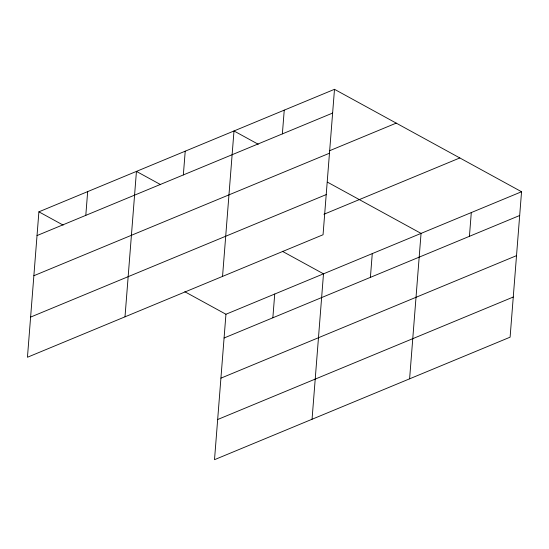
<?xml version="1.0" encoding="UTF-8"?>
<svg xmlns="http://www.w3.org/2000/svg" width="549" height="549" viewBox="0 0 549 549"><rect width="100%" height="100%" fill="white"/><g stroke="black" fill="none" stroke-linecap="round" stroke-linejoin="round"><path stroke-width="0.82" d="M334.492 89.315L38.897 211.825L27.45 357.255L323.052 234.746L334.492 89.315L521.55 191.745L510.103 337.175L214.508 459.685L225.948 314.254L521.55 191.745M85.802 215.359L87.668 191.608M125 316.828L136.44 171.398L160.692 184.677M183.345 174.932L185.219 151.181M222.544 276.401L233.991 130.971L258.243 144.25M282.371 133.887L284.245 110.143M272.853 317.789L274.726 294.038M312.052 419.258L323.498 273.827L282.344 251.291M370.403 277.362L372.27 253.611M409.602 378.831L421.049 233.4L327.52 182.186M469.429 236.324L471.296 212.573M37.03 235.569L332.625 113.067M329.482 150.776L396.22 123.12M33.866 275.722L329.469 153.219M30.614 317.096L326.209 194.593M323.917 214.268L459.822 157.947M224.081 337.999L519.683 215.496M220.924 378.158L516.52 255.649M217.665 419.525L513.267 297.023M38.897 211.825L63.149 225.104M184.8 291.718L225.948 314.254"/></g></svg>
